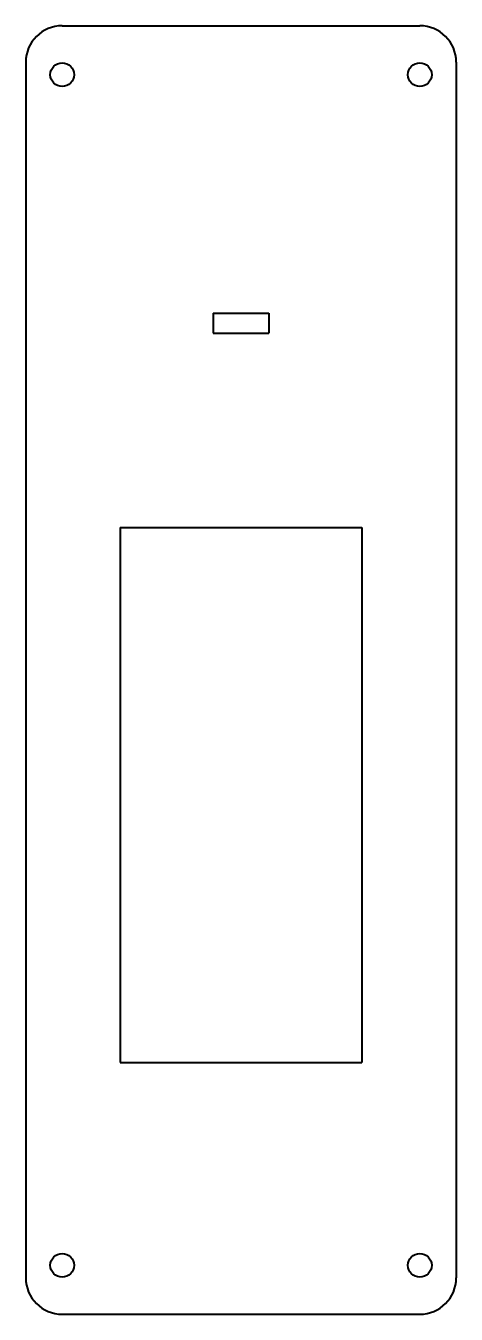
# Model space of a CAD drawing. Header units: millimetres. Extents: x -30 to 30, y -60 to 120.
import ezdxf

# ---------------------------------------------------------------- set-up
doc = ezdxf.new("R2010")
doc.units = ezdxf.units.MM
doc.layers.add('Visible', color=7, linetype='Continuous', lineweight=40)

msp = doc.modelspace()

# ---------------------------------------------------------------- linework, layer by layer
at = {"layer": 'Visible'}
for p, q in [((-25, 120.09), (25, 120.09)), ((-30.09, 115), (-30.09, -55)), ((30.09, 115), (30.09, -55)), ((-3.91, 79.91), (-3.91, 77.09)), ((-3.91, 79.91), (3.91, 79.91)), ((3.91, 79.91), (3.91, 77.09)), ((-3.91, 77.09), (3.91, 77.09)), ((-16.91, 49.91), (-16.91, -24.91)), ((-16.91, 49.91), (16.91, 49.91)), ((16.91, 49.91), (16.91, -24.91)), ((-16.91, -24.91), (16.91, -24.91)), ((-25, -60.09), (25, -60.09))]:
    msp.add_line(p, q, dxfattribs=at)
for centre in [(-25, 113.25), (25, 113.25), (-25, -53.25), (25, -53.25)]:
    msp.add_circle(centre, 1.66, dxfattribs=at)
for centre, start, end in [((-25, 115), 90, 180), ((25, 115), 0, 90), ((-25, -55), 180, 270), ((25, -55), 270, 0)]:
    msp.add_arc(centre, 5.09, start, end, dxfattribs=at)

doc.saveas('drawing.dxf')
